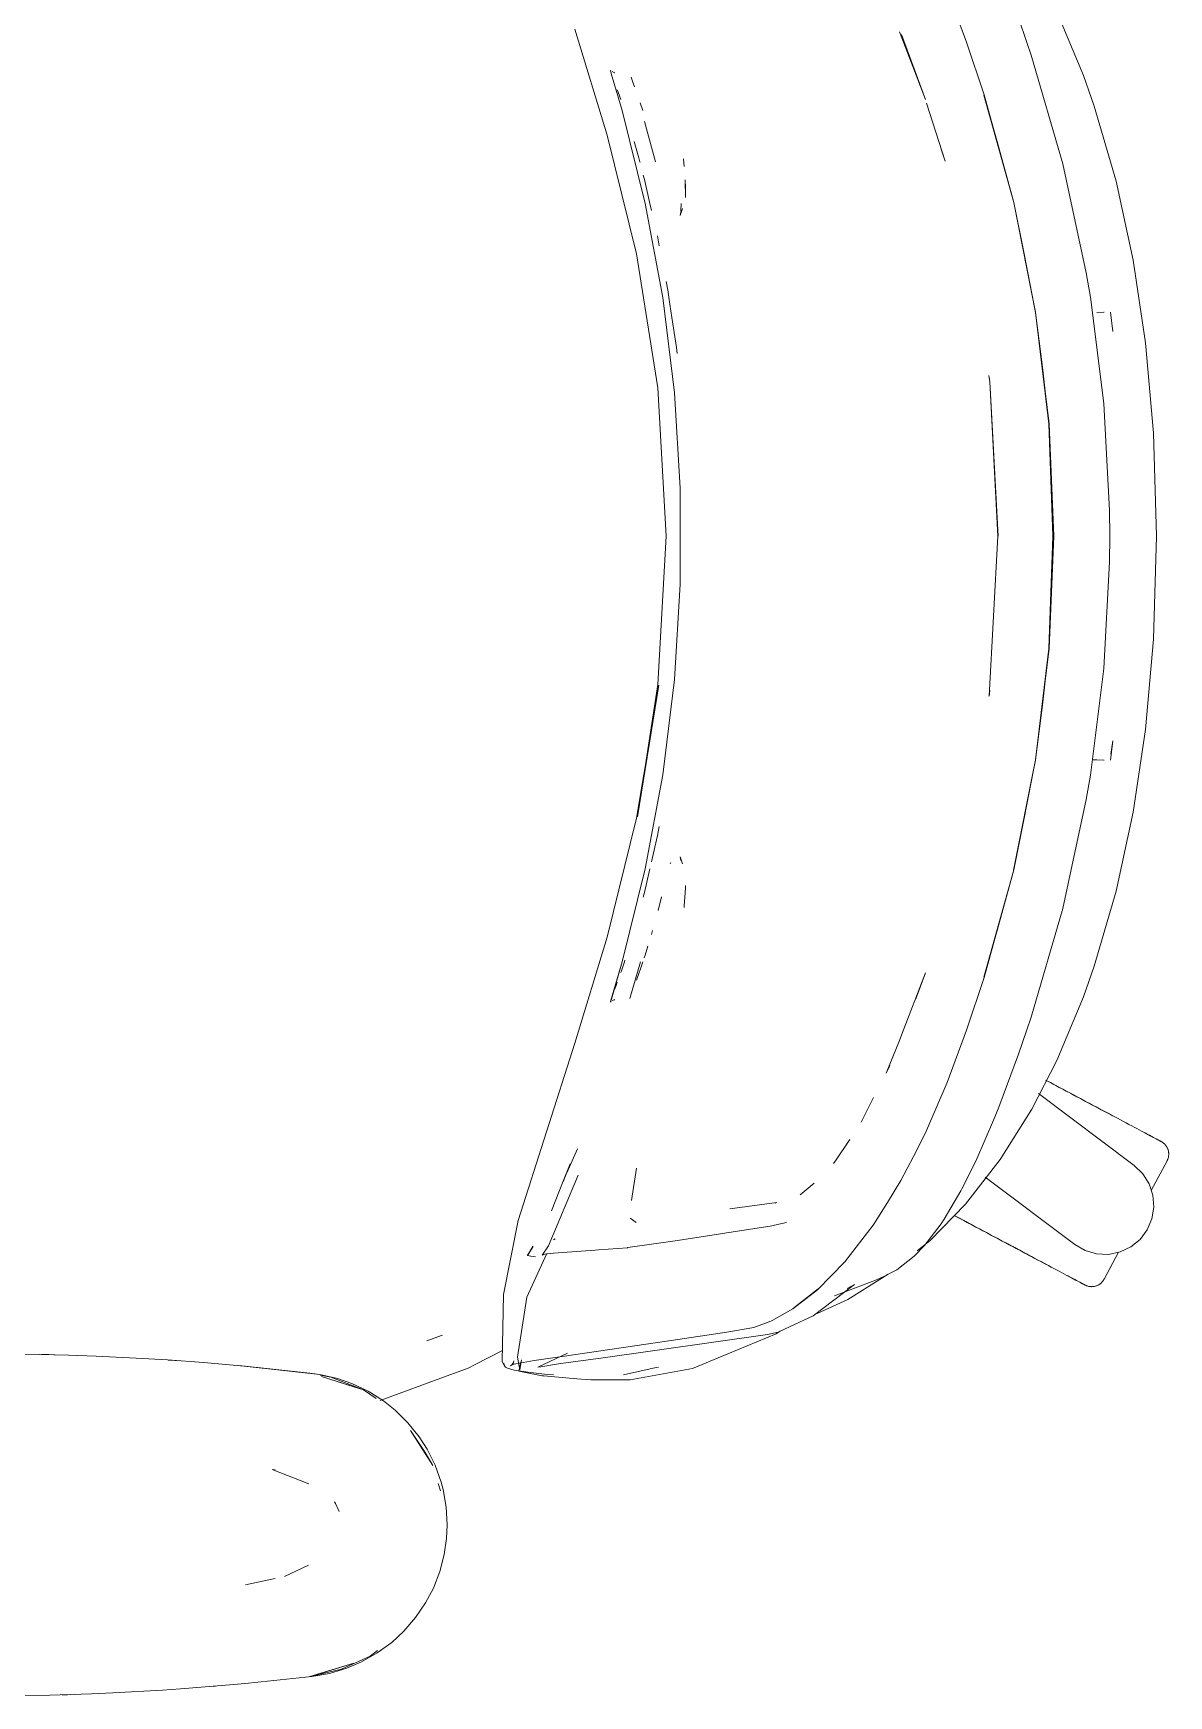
# Model space of a CAD drawing. Header units: millimetres. Extents: x 155927 to 326028, y -36033 to 97293.
# Drawn here: x 229115.2 to 229436.6, y 10091.7 to 10562.4 of the extents above; entities that cross this region are included whole.
import ezdxf

# ---------------------------------------------------------------- set-up
doc = ezdxf.new("R2010")
doc.units = ezdxf.units.MM
doc.header["$MEASUREMENT"] = 0
doc.layers.add('G-IMPT', color=8, linetype='CONTINUOUS', lineweight=9)
doc.layers.add('I-FURN', color=8, linetype='CONTINUOUS', lineweight=9)

msp = doc.modelspace()

# ---------------------------------------------------------------- linework, layer by layer
at = {"layer": 'G-IMPT'}
for p, q in [((229373.91, 10574.77), (229379.37, 10559.89)), ((229394.07, 10566.78), (229396.48, 10559.85)), ((229412.47, 10550.49), (229404.95, 10568.47)), ((229268.48, 10563.58), (229277.66, 10533.61)), ((229361.07, 10561.09), (229360.4, 10562.81)), ((229367.78, 10543.64), (229360.96, 10562.05)), ((229367.78, 10543.64), (229361.07, 10561.09)), ((229384.37, 10544.98), (229379.37, 10559.89)), ((229397.67, 10556.25), (229396.48, 10559.85)), ((229406.62, 10525.42), (229397.67, 10556.25)), ((229278.71, 10552.01), (229278.62, 10551.78)), ((229278.62, 10551.78), (229278.68, 10551.55)), ((229278.68, 10551.55), (229278.75, 10551.26)), ((229278.75, 10551.26), (229278.82, 10550.99)), ((229281.89, 10540.56), (229278.82, 10550.99)), ((229279.71, 10551.24), (229279.1, 10551.63)), ((229279.71, 10551.24), (229279.5, 10551.39)), ((229285.01, 10548.31), (229284.4, 10549.97)), ((229415.54, 10541.76), (229412.47, 10550.49)), ((229280.73, 10545.76), (229280.49, 10546.42)), ((229280.73, 10545.76), (229281.47, 10543.66)), ((229285.01, 10548.31), (229285.39, 10547.3)), ((229288.44, 10514.24), (229281.89, 10540.56)), ((229287.73, 10540.55), (229287, 10542.77)), ((229373.31, 10526.17), (229368.06, 10542.65)), ((229388.1, 10531.73), (229384.33, 10544.89)), ((229392.76, 10514.48), (229384.33, 10544.89)), ((229392.76, 10514.48), (229384.37, 10544.98)), ((229415.54, 10541.76), (229421.71, 10520.52)), ((229288.17, 10537.46), (229291.37, 10526.02)), ((229285.97, 10499.92), (229277.66, 10533.61)), ((229285.47, 10531.13), (229285.26, 10531.82)), ((229286.58, 10527.14), (229285.47, 10531.13)), ((229388.1, 10531.73), (229392.76, 10514.48)), ((229286.58, 10527.14), (229286.9, 10526)), ((229299.46, 10524.74), (229299.25, 10526.84)), ((229373.31, 10526.17), (229372.23, 10529.6)), ((229286.9, 10526), (229286.95, 10525.82)), ((229288.2, 10520.98), (229287.87, 10522.27)), ((229406.62, 10525.42), (229413.28, 10494.63)), ((229288.2, 10520.98), (229289.76, 10514.23)), ((229299.86, 10515.89), (229299.77, 10520.95)), ((229299.77, 10520.95), (229299.85, 10518.67)), ((229299.86, 10515.89), (229299.85, 10518.67)), ((229421.71, 10520.52), (229426.53, 10498.15)), ((229288.44, 10514.24), (229293.37, 10487.57)), ((229290.21, 10512.25), (229289.76, 10514.23)), ((229298.32, 10510.83), (229299.01, 10512.78)), ((229298.54, 10512.07), (229298.57, 10514.19)), ((229298.58, 10514.05), (229298.57, 10514.19)), ((229392.76, 10514.48), (229398.93, 10483.35)), ((229392.76, 10514.48), (229395.84, 10499.46)), ((229392.76, 10514.48), (229398.93, 10483.43)), ((229298.54, 10511.88), (229298.32, 10510.83)), ((229292.41, 10502.2), (229291.87, 10505.02)), ((229285.97, 10499.92), (229291.97, 10462.01)), ((229398.93, 10483.35), (229395.84, 10499.46)), ((229426.53, 10498.15), (229430.02, 10474.73)), ((229414.47, 10487.71), (229413.28, 10494.63)), ((229294.34, 10492.1), (229294.89, 10489.2)), ((229295.14, 10487.57), (229294.89, 10489.2)), ((229293.37, 10487.57), (229296.67, 10460.65)), ((229295.99, 10481.94), (229295.14, 10487.57)), ((229418.28, 10457.54), (229414.47, 10487.71)), ((229295.99, 10481.94), (229297.28, 10473.42)), ((229402.76, 10451.84), (229398.93, 10483.43)), ((229402.72, 10451.8), (229398.93, 10483.35)), ((229398.93, 10483.35), (229400.88, 10467.88)), ((229416.26, 10483.39), (229418.35, 10483.47)), ((229418.35, 10483.47), (229418.24, 10483.47)), ((229420.12, 10483.44), (229420.77, 10478.02)), ((229430.02, 10474.73), (229432.28, 10449.16)), ((229297.28, 10473.42), (229297.47, 10471.76)), ((229385.71, 10465.3), (229385.76, 10465.05)), ((229385.99, 10463.75), (229385.73, 10465.53)), ((229402.72, 10451.8), (229400.88, 10467.88)), ((229291.97, 10462.01), (229294.33, 10420.02)), ((229298.32, 10433.58), (229296.67, 10460.65)), ((229385.99, 10463.75), (229385.76, 10465.05)), ((229388.32, 10420.02), (229385.99, 10463.75)), ((229388.26, 10420.02), (229385.99, 10463.75)), ((229419.9, 10427.33), (229418.28, 10457.54)), ((229403.39, 10436.91), (229402.72, 10451.8)), ((229402.72, 10451.8), (229403.86, 10420.02)), ((229402.76, 10451.84), (229404.09, 10420.02)), ((229432.28, 10449.16), (229433.13, 10420.02)), ((229298.32, 10433.58), (229298.32, 10406.46)), ((229403.39, 10436.91), (229403.86, 10420.02)), ((229419.9, 10427.33), (229419.99, 10420.02)), ((229291.97, 10378.04), (229294.33, 10420.02)), ((229388.26, 10420.02), (229385.76, 10374.68)), ((229402.72, 10388.25), (229403.86, 10420.02)), ((229404.09, 10420.02), (229402.76, 10388.21)), ((229403.39, 10403.14), (229403.86, 10420.02)), ((229419.9, 10412.71), (229419.99, 10420.02)), ((229433.13, 10420.02), (229432.28, 10390.88)), ((229419.9, 10412.71), (229418.28, 10382.51)), ((229298.32, 10406.46), (229296.67, 10379.39)), ((229402.72, 10388.25), (229403.39, 10403.14)), ((229432.28, 10390.88), (229430.02, 10365.31)), ((229402.72, 10388.25), (229398.93, 10356.69)), ((229402.76, 10388.21), (229398.93, 10356.61)), ((229400.88, 10372.17), (229402.72, 10388.25)), ((229418.28, 10382.51), (229414.47, 10352.34)), ((229285.97, 10340.12), (229292.23, 10377.86)), ((229291.97, 10378.04), (229286.24, 10340.5)), ((229292.23, 10377.86), (229286.24, 10340.5)), ((229293.37, 10352.47), (229296.67, 10379.39)), ((229385.76, 10374.68), (229385.99, 10376.29)), ((229385.99, 10376.29), (229385.76, 10374.99)), ((229385.71, 10374.74), (229385.76, 10374.99)), ((229400.88, 10372.17), (229398.93, 10356.69)), ((229420.12, 10356.61), (229420.77, 10362.02)), ((229420.2, 10358.25), (229420.77, 10362.02)), ((229430.02, 10365.31), (229426.53, 10341.89)), ((229288.44, 10325.8), (229293.37, 10352.47)), ((229398.93, 10356.69), (229392.72, 10325.45)), ((229392.72, 10325.45), (229398.93, 10356.61)), ((229398.93, 10356.69), (229395.84, 10340.59)), ((229414.47, 10352.34), (229413.28, 10345.42)), ((229415.02, 10356.7), (229416.26, 10356.65)), ((229418.35, 10356.58), (229416.26, 10356.65)), ((229418.35, 10356.58), (229418.24, 10356.58)), ((229413.28, 10345.42), (229406.62, 10314.63)), ((229277.66, 10306.44), (229285.97, 10340.12)), ((229392.76, 10325.56), (229395.84, 10340.59)), ((229421.71, 10319.53), (229426.53, 10341.89)), ((229291.91, 10335.22), (229290.21, 10327.8)), ((229292.39, 10337.85), (229291.91, 10335.22)), ((229298.32, 10329.21), (229299.01, 10327.26)), ((229298.32, 10329.21), (229298.54, 10328.16)), ((229288.44, 10325.8), (229281.89, 10299.48)), ((229289.76, 10325.82), (229288.2, 10319.07)), ((229295.65, 10327.61), (229295.52, 10327.2)), ((229392.76, 10325.56), (229384.33, 10295.16)), ((229392.76, 10325.56), (229384.37, 10295.07)), ((229388.1, 10308.32), (229392.76, 10325.56)), ((229299.75, 10319.05), (229299.85, 10320.42)), ((229299.86, 10321.12), (229299.85, 10320.42)), ((229415.54, 10298.29), (229421.71, 10319.53)), ((229288.2, 10319.07), (229287.86, 10317.79)), ((229292.06, 10313.99), (229293.05, 10317.85)), ((229292.06, 10313.99), (229292.45, 10315.51)), ((229299.48, 10315.34), (229299.44, 10314.86)), ((229299.75, 10319.05), (229299.48, 10315.34)), ((229397.67, 10283.8), (229406.62, 10314.63)), ((229277.66, 10306.44), (229268.48, 10276.46)), ((229290.15, 10307.2), (229290.48, 10308.32)), ((229388.1, 10308.32), (229384.33, 10295.16)), ((229288.12, 10300.63), (229288.37, 10301.41)), ((229288.37, 10301.41), (229289.16, 10303.9)), ((229281.89, 10299.48), (229278.62, 10288.26)), ((229281.89, 10299.48), (229278.77, 10288.66)), ((229281.89, 10299.48), (229278.83, 10288.95)), ((229281.49, 10296.46), (229281.78, 10297.26)), ((229282.52, 10299.49), (229281.78, 10297.26)), ((229282.52, 10299.49), (229282.67, 10299.95)), ((229287.08, 10299.49), (229284.05, 10289.06)), ((229285.96, 10294.31), (229286.72, 10296.47)), ((229286.97, 10297.19), (229286.72, 10296.47)), ((229286.97, 10297.19), (229287.74, 10299.49)), ((229367.78, 10296.41), (229361.07, 10278.96)), ((229367.78, 10296.41), (229365.06, 10288.97)), ((229412.47, 10289.55), (229415.54, 10298.29)), ((229280.16, 10292.74), (229279.76, 10291.67)), ((229280.51, 10293.71), (229280.16, 10292.74)), ((229379.37, 10280.15), (229384.37, 10295.07)), ((229278.62, 10288.26), (229278.75, 10288.02)), ((229278.83, 10288.95), (229278.77, 10288.66)), ((229279.71, 10288.8), (229279.1, 10288.42)), ((229279.71, 10288.8), (229279.5, 10288.66)), ((229412.47, 10289.55), (229404.95, 10271.58)), ((229397.67, 10283.8), (229396.48, 10280.19)), ((229360.4, 10277.23), (229356.68, 10267.91)), ((229361.07, 10278.96), (229360.4, 10277.23)), ((229379.37, 10280.15), (229373.91, 10265.27)), ((229394.14, 10273.37), (229396.48, 10280.19)), ((229268.48, 10276.46), (229252.49, 10226.22)), ((229394.14, 10273.37), (229388.54, 10258.3)), ((229356.68, 10267.91), (229357.68, 10270.15)), ((229404.95, 10271.58), (229397.86, 10257.8)), ((229373.91, 10265.27), (229367.73, 10251.04)), ((229349.51, 10254.07), (229353.05, 10261.04)), ((229387.06, 10254.62), (229388.54, 10258.3)), ((229382.29, 10243.66), (229387.06, 10254.62)), ((229397.86, 10257.8), (229388.88, 10243.51)), ((229345.97, 10248.59), (229346.37, 10249.17)), ((229364.34, 10244.32), (229367.73, 10251.04)), ((229266.19, 10239.78), (229269.23, 10246.5)), ((229342.48, 10243.46), (229345.97, 10248.59)), ((229364.34, 10244.32), (229360.77, 10237.53)), ((229265.16, 10237.2), (229267.19, 10242.32)), ((229267.18, 10242.31), (229265.16, 10237.2)), ((229265.17, 10237.41), (229267.18, 10242.31)), ((229284.52, 10231.88), (229285.92, 10241.04)), ((229342.48, 10243.46), (229341.73, 10242.36)), ((229378.07, 10235.21), (229382.07, 10243.22)), ((229388.88, 10243.51), (229379.08, 10230.9)), ((229382.29, 10243.66), (229382.07, 10243.22)), ((229261.03, 10219.07), (229269.46, 10239.04)), ((229265.17, 10237.41), (229261.91, 10228.94)), ((229336.21, 10236.83), (229332.3, 10233.49)), ((229357.01, 10231.3), (229360.77, 10237.53)), ((229377.76, 10234.61), (229373.03, 10226.61)), ((229378.07, 10235.21), (229377.76, 10234.61)), ((229284.52, 10231.88), (229284.56, 10232.22)), ((229312.35, 10229.55), (229325.71, 10231.33)), ((229325.71, 10231.33), (229325.24, 10231.18)), ((229357.01, 10231.3), (229353.12, 10225.2)), ((229369.12, 10220.61), (229379.08, 10230.9)), ((229248.29, 10205.27), (229252.49, 10226.22)), ((229284.17, 10226.93), (229285.81, 10225.65)), ((229326.23, 10225.17), (229324.24, 10224.75)), ((229328.39, 10225.63), (229326.23, 10225.17)), ((229353.12, 10225.2), (229352.96, 10224.94)), ((229367.45, 10219.19), (229372.16, 10225.32)), ((229372.16, 10225.32), (229373.03, 10226.61)), ((229262.48, 10220.78), (229262.92, 10221.05)), ((229297.58, 10220.58), (229283.51, 10218.55)), ((229297.58, 10220.58), (229310.93, 10222.69)), ((229310.93, 10222.69), (229311.44, 10222.77)), ((229312.05, 10222.87), (229311.44, 10222.77)), ((229312.05, 10222.87), (229323.78, 10224.67)), ((229323.78, 10224.67), (229324.24, 10224.75)), ((229344.93, 10214.51), (229352.96, 10224.94)), ((229369.12, 10220.61), (229365.45, 10217.61)), ((229254.92, 10204.56), (229260.53, 10216.91)), ((229255.06, 10216.39), (229256.65, 10218.86)), ((229255.06, 10216.39), (229255.12, 10216.37)), ((229256.65, 10218.86), (229255.12, 10216.37)), ((229255.12, 10216.37), (229256.61, 10218.84)), ((229256, 10216.1), (229255.12, 10216.37)), ((229257.35, 10215.93), (229256, 10216.1)), ((229259.27, 10216.4), (229261.03, 10219.07)), ((229259.99, 10216.68), (229259.27, 10216.4)), ((229259.99, 10216.68), (229260, 10216.69)), ((229262.38, 10216.98), (229260, 10216.69)), ((229262.38, 10216.98), (229262.46, 10216.99)), ((229266.34, 10217.29), (229262.46, 10216.99)), ((229274.2, 10217.85), (229266.34, 10217.29)), ((229275.18, 10217.92), (229274.2, 10217.85)), ((229283.43, 10218.54), (229275.18, 10217.92)), ((229283.43, 10218.54), (229283.51, 10218.55)), ((229359.69, 10212.3), (229364.55, 10216.17)), ((229364.55, 10216.17), (229367.45, 10219.19)), ((229344.93, 10214.51), (229337.2, 10206.61)), ((229345.75, 10203.87), (229357.2, 10211)), ((229358.55, 10211.69), (229356.12, 10210.52)), ((229359.69, 10212.3), (229358.55, 10211.69)), ((229330.23, 10201.19), (229337.2, 10206.61)), ((229337.41, 10206.91), (229330.46, 10201.52)), ((229337.41, 10206.91), (229333.83, 10204.1)), ((229347.64, 10208.16), (229335.93, 10199.22)), ((229341.98, 10204.93), (229353.89, 10209.44)), ((229347.64, 10208.16), (229345.6, 10207)), ((229356.12, 10210.52), (229353.89, 10209.44)), ((229248.29, 10205.27), (229247.91, 10186.28)), ((229254.92, 10204.56), (229252.21, 10187.52)), ((229330.46, 10201.52), (229333.83, 10204.1)), ((229337.12, 10199.89), (229345.75, 10203.87)), ((229319.19, 10195.93), (229323.98, 10197.69)), ((229324.4, 10197.9), (229323.98, 10197.69)), ((229330.23, 10201.19), (229324.4, 10197.9)), ((229329.41, 10196.19), (229335.93, 10199.22)), ((229231.03, 10193.81), (229226.57, 10192.17)), ((229226.57, 10192.17), (229230.45, 10193.55)), ((229231.03, 10193.81), (229230.45, 10193.55)), ((229264.87, 10187.69), (229295.75, 10192.24)), ((229275.84, 10187.3), (229323.05, 10193.97)), ((229295.75, 10192.24), (229311.51, 10194.63)), ((229325.49, 10194.13), (229309.04, 10187.33)), ((229319.19, 10195.93), (229311.51, 10194.63)), ((229323.05, 10193.97), (229326.05, 10194.62)), ((229326.66, 10194.9), (229325.49, 10194.13)), ((229329.41, 10196.19), (229326.05, 10194.62)), ((229112.81, 10188.43), (229125.11, 10188.13)), ((229119.59, 10188.29), (229117.51, 10188.29)), ((229121.24, 10188.21), (229119.59, 10188.29)), ((229132.99, 10187.84), (229125.11, 10188.13)), ((229132.99, 10187.84), (229144.3, 10187.3)), ((229247.97, 10189.47), (229240.07, 10185.33)), ((229252.89, 10183.94), (229252.21, 10187.52)), ((229257.02, 10186.57), (229264.87, 10187.69)), ((229257.99, 10184.67), (229266.4, 10188.66)), ((229153.17, 10186.74), (229144.3, 10187.3)), ((229153.17, 10186.74), (229163.46, 10186.01)), ((229155.21, 10186.6), (229153.31, 10186.69)), ((229155.21, 10186.6), (229156.63, 10186.47)), ((229174.86, 10185.02), (229163.46, 10186.01)), ((229196.29, 10182.67), (229173.34, 10185.13)), ((229173.34, 10185.13), (229193.48, 10183.01)), ((229196.29, 10182.67), (229174.86, 10185.02)), ((229196.29, 10182.67), (229193.48, 10183.01)), ((229232.34, 10182.21), (229238.31, 10184.4)), ((229240.07, 10185.33), (229238.31, 10184.4)), ((229247.91, 10186.28), (229248.51, 10185.24)), ((229248.39, 10185.87), (229248.51, 10185.24)), ((229248.39, 10185.87), (229248.49, 10185.32)), ((229248.51, 10185.24), (229248.49, 10185.32)), ((229248.89, 10184.75), (229248.51, 10185.24)), ((229249.43, 10184.43), (229248.89, 10184.75)), ((229249.43, 10184.43), (229251.29, 10183.88)), ((229251.37, 10185.63), (229250.28, 10185.08)), ((229250.78, 10185.47), (229250.28, 10185.08)), ((229250.75, 10185.47), (229257.02, 10186.57)), ((229251.37, 10185.63), (229250.75, 10185.47)), ((229250.78, 10185.47), (229251.1, 10186.01)), ((229251.18, 10186.51), (229251.1, 10186.01)), ((229254.57, 10183.34), (229251.29, 10183.88)), ((229253.38, 10186.81), (229252.66, 10183.53)), ((229254.98, 10183.08), (229252.66, 10183.53)), ((229253.38, 10186.81), (229252.89, 10183.94)), ((229254.57, 10183.34), (229255.18, 10183.27)), ((229259.23, 10182.27), (229254.98, 10183.08)), ((229255.18, 10183.27), (229259.87, 10182.75)), ((229257.99, 10184.67), (229258.86, 10184.81)), ((229263.88, 10185.64), (229258.86, 10184.81)), ((229259.87, 10182.75), (229262.46, 10182.54)), ((229263.88, 10185.64), (229265.17, 10185.86)), ((229275.84, 10187.3), (229265.17, 10185.86)), ((229282.25, 10182.52), (229291.56, 10184.57)), ((229284.12, 10181.11), (229301.81, 10184.35)), ((229291.56, 10184.57), (229292.13, 10184.72)), ((229301.81, 10184.35), (229305.67, 10185.94)), ((229309.04, 10187.33), (229305.67, 10185.94)), ((229196.29, 10182.67), (229201.25, 10181.52)), ((229196.37, 10182.46), (229199.42, 10181.88)), ((229208.64, 10178.27), (229196.79, 10182.09)), ((229205.94, 10179.17), (229196.79, 10182.09)), ((229199.42, 10181.88), (229208.64, 10178.27)), ((229205.39, 10180.07), (229201.25, 10181.52)), ((229209.97, 10177.88), (229205.39, 10180.07)), ((229208.64, 10178.27), (229205.94, 10179.17)), ((229208.64, 10178.27), (229212.22, 10175.85)), ((229213.4, 10175.27), (229232.34, 10182.21)), ((229259.7, 10182.23), (229259.23, 10182.27)), ((229259.7, 10182.23), (229269.02, 10181.43)), ((229269.02, 10181.43), (229272.98, 10181.08)), ((229277.15, 10181.09), (229272.98, 10181.08)), ((229284.12, 10181.11), (229277.15, 10181.09)), ((229209.97, 10177.88), (229214.29, 10175.15)), ((229217.6, 10172.53), (229214.29, 10175.15)), ((229221.21, 10168.98), (229217.6, 10172.53)), ((229221.21, 10168.98), (229224.39, 10165)), ((229228.25, 10156.85), (229221.93, 10166.8)), ((229226.09, 10160.53), (229221.93, 10166.8)), ((229226.66, 10161.45), (229224.39, 10165)), ((229228.25, 10156.85), (229226.09, 10160.53)), ((229228.9, 10156.95), (229226.66, 10161.45)), ((229182.77, 10155.77), (229183.62, 10155.6)), ((229182.77, 10155.77), (229193.2, 10151.63)), ((229228.9, 10156.95), (229230.61, 10152.17)), ((229229.81, 10151.73), (229230.43, 10149.71)), ((229231.18, 10150.04), (229230.61, 10152.17)), ((229232.06, 10145.09), (229231.18, 10150.04)), ((229200.72, 10146.1), (229200.43, 10146.55)), ((229201.74, 10143.88), (229200.72, 10146.1)), ((229232.35, 10140.05), (229232.06, 10145.09)), ((229231.53, 10131.69), (229232.18, 10136.21)), ((229232.35, 10140.05), (229232.18, 10136.21)), ((229231.53, 10131.69), (229230.27, 10126.83)), ((229193.11, 10128.68), (229186.32, 10125.41)), ((229228.44, 10122.12), (229230.27, 10126.83)), ((229175.27, 10123.07), (229182.71, 10124.65)), ((229183.62, 10124.89), (229182.71, 10124.65)), ((229226.25, 10117.95), (229228.44, 10122.12)), ((229226.25, 10117.95), (229223.42, 10113.78)), ((229223.42, 10113.78), (229220.1, 10109.95)), ((229216.66, 10106.78), (229220.1, 10109.95)), ((229202.44, 10099.15), (229210.51, 10102.88)), ((229208.13, 10101.27), (229212.57, 10103.79)), ((229212.62, 10104.48), (229210.51, 10102.88)), ((229216.66, 10106.78), (229212.57, 10103.79)), ((229193.48, 10097.1), (229205.94, 10100.93)), ((229193.48, 10097.1), (229196.79, 10098.02)), ((229202.44, 10099.15), (229194.04, 10097.23)), ((229205.94, 10100.93), (229196.79, 10098.02)), ((229203.9, 10099.46), (229199.03, 10098)), ((229208.13, 10101.27), (229203.9, 10099.46)), ((229156.88, 10093.6), (229151.79, 10093.28)), ((229156.88, 10093.6), (229171.93, 10094.85)), ((229165.06, 10094.26), (229166.74, 10094.42)), ((229171.93, 10094.85), (229176.06, 10095.2)), ((229176.06, 10095.2), (229193.99, 10097.1)), ((229193.99, 10097.1), (229199.03, 10098)), ((229111.45, 10091.66), (229119.87, 10091.83)), ((229131.63, 10092.21), (229119.87, 10091.83)), ((229124.81, 10091.96), (229123.31, 10091.95)), ((229126.74, 10092.07), (229124.81, 10091.96)), ((229131.63, 10092.21), (229137.65, 10092.47)), ((229151.79, 10093.28), (229137.65, 10092.47))]:
    msp.add_line(p, q, dxfattribs=at)
at = {"layer": 'I-FURN'}
for p, q in [((229402.67, 10265.51), (229401.71, 10266.02)), ((229402.15, 10265.79), (229403.12, 10265.27)), ((229403.65, 10264.99), (229402.67, 10265.51)), ((229403.12, 10265.27), (229404.1, 10264.75)), ((229404.63, 10264.47), (229403.65, 10264.99)), ((229404.1, 10264.75), (229405.09, 10264.23)), ((229405.62, 10263.94), (229404.63, 10264.47)), ((229405.09, 10264.23), (229406.08, 10263.7)), ((229406.62, 10263.41), (229405.62, 10263.94)), ((229406.08, 10263.7), (229407.08, 10263.17)), ((229407.62, 10262.88), (229406.62, 10263.41)), ((229407.08, 10263.17), (229408.08, 10262.64)), ((229408.63, 10262.35), (229407.62, 10262.88)), ((229399.78, 10262.17), (229426.85, 10241.77)), ((229408.08, 10262.64), (229409.09, 10262.1)), ((229409.63, 10261.81), (229408.63, 10262.35)), ((229409.09, 10262.1), (229410.09, 10261.57)), ((229410.64, 10261.28), (229409.63, 10261.81)), ((229410.09, 10261.57), (229411.1, 10261.03)), ((229411.64, 10260.75), (229410.64, 10261.28)), ((229411.1, 10261.03), (229412.1, 10260.5)), ((229412.64, 10260.21), (229411.64, 10260.75)), ((229412.1, 10260.5), (229413.1, 10259.97)), ((229413.63, 10259.69), (229412.64, 10260.21)), ((229413.1, 10259.97), (229414.09, 10259.44)), ((229414.62, 10259.16), (229413.63, 10259.69)), ((229414.09, 10259.44), (229415.07, 10258.92)), ((229415.6, 10258.64), (229414.62, 10259.16)), ((229415.07, 10258.92), (229416.05, 10258.4)), ((229416.57, 10258.13), (229415.6, 10258.64)), ((229416.05, 10258.4), (229417.01, 10257.89)), ((229417.52, 10257.62), (229416.57, 10258.13)), ((229417.01, 10257.89), (229417.96, 10257.38)), ((229418.47, 10257.11), (229417.52, 10257.62)), ((229417.96, 10257.38), (229418.9, 10256.89)), ((229419.4, 10256.62), (229418.47, 10257.11)), ((229418.9, 10256.89), (229419.82, 10256.4)), ((229420.31, 10256.13), (229419.4, 10256.62)), ((229419.82, 10256.4), (229420.73, 10255.91)), ((229421.21, 10255.66), (229420.31, 10256.13)), ((229422.09, 10255.19), (229421.21, 10255.66)), ((229422.94, 10254.74), (229422.09, 10255.19)), ((229423.78, 10254.29), (229422.94, 10254.74)), ((229424.59, 10253.86), (229423.78, 10254.29)), ((229425.38, 10253.44), (229424.59, 10253.86)), ((229426.14, 10253.04), (229425.38, 10253.44)), ((229426.87, 10252.65), (229426.14, 10253.04)), ((229427.58, 10252.27), (229426.87, 10252.65)), ((229428.26, 10251.91), (229427.58, 10252.27)), ((229428.91, 10251.56), (229428.26, 10251.91)), ((229429.52, 10251.24), (229428.91, 10251.56)), ((229430.11, 10250.93), (229429.52, 10251.24)), ((229429.8, 10251.09), (229430.36, 10250.79)), ((229430.66, 10250.63), (229430.11, 10250.93)), ((229430.36, 10250.79), (229430.9, 10250.5)), ((229431.18, 10250.36), (229430.66, 10250.63)), ((229430.9, 10250.5), (229431.4, 10250.24)), ((229431.66, 10250.1), (229431.18, 10250.36)), ((229431.4, 10250.24), (229431.87, 10249.99)), ((229432.1, 10249.87), (229431.66, 10250.1)), ((229431.87, 10249.99), (229432.3, 10249.76)), ((229432.51, 10249.65), (229432.1, 10249.87)), ((229432.3, 10249.76), (229432.69, 10249.55)), ((229432.89, 10249.45), (229432.51, 10249.65)), ((229432.69, 10249.55), (229433.05, 10249.36)), ((229433.22, 10249.27), (229432.89, 10249.45)), ((229433.05, 10249.36), (229433.36, 10249.2)), ((229433.52, 10249.11), (229433.22, 10249.27)), ((229433.36, 10249.2), (229433.64, 10249.05)), ((229433.78, 10248.98), (229433.52, 10249.11)), ((229433.64, 10249.05), (229433.88, 10248.92)), ((229434, 10248.86), (229433.78, 10248.98)), ((229433.88, 10248.92), (229434.08, 10248.81)), ((229434.18, 10248.76), (229434, 10248.86)), ((229434.08, 10248.81), (229434.25, 10248.73)), ((229434.32, 10248.69), (229434.18, 10248.76)), ((229434.25, 10248.73), (229434.37, 10248.66)), ((229434.42, 10248.63), (229434.32, 10248.69)), ((229434.37, 10248.66), (229434.45, 10248.62)), ((229434.48, 10248.6), (229434.42, 10248.63)), ((229434.45, 10248.62), (229434.49, 10248.6)), ((229434.5, 10248.59), (229434.48, 10248.6)), ((229434.49, 10248.6), (229434.5, 10248.59)), ((229434.5, 10248.59), (229434.64, 10248.51)), ((229434.64, 10248.51), (229434.78, 10248.43)), ((229434.78, 10248.43), (229434.91, 10248.34)), ((229434.91, 10248.34), (229435.04, 10248.25)), ((229435.04, 10248.25), (229435.17, 10248.15)), ((229435.17, 10248.15), (229435.29, 10248.04)), ((229435.29, 10248.04), (229435.41, 10247.93)), ((229435.41, 10247.93), (229435.52, 10247.82)), ((229435.52, 10247.82), (229435.63, 10247.7)), ((229435.63, 10247.7), (229435.73, 10247.57)), ((229435.73, 10247.57), (229435.83, 10247.45)), ((229435.83, 10247.45), (229435.93, 10247.32)), ((229435.93, 10247.32), (229436.02, 10247.18)), ((229436.02, 10247.18), (229436.1, 10247.04)), ((229436.1, 10247.04), (229436.18, 10246.9)), ((229436.18, 10246.9), (229436.25, 10246.76)), ((229436.25, 10246.76), (229436.31, 10246.61)), ((229436.31, 10246.61), (229436.37, 10246.46)), ((229436.37, 10246.46), (229436.43, 10246.31)), ((229436.43, 10246.31), (229436.48, 10246.16)), ((229436.48, 10246.16), (229436.52, 10246)), ((229436.52, 10244.08), (229436.48, 10243.93)), ((229436.52, 10246), (229436.55, 10245.84)), ((229436.56, 10244.24), (229436.52, 10244.08)), ((229436.55, 10245.84), (229436.58, 10245.68)), ((229436.59, 10244.4), (229436.56, 10244.24)), ((229436.58, 10245.68), (229436.61, 10245.52)), ((229436.61, 10244.56), (229436.59, 10244.4)), ((229436.61, 10245.52), (229436.62, 10245.36)), ((229436.62, 10244.72), (229436.61, 10244.56)), ((229436.62, 10245.36), (229436.63, 10245.2)), ((229436.63, 10244.88), (229436.62, 10244.72)), ((229436.63, 10245.2), (229436.64, 10245.04)), ((229436.64, 10245.04), (229436.63, 10244.88)), ((229426.85, 10241.77), (229429.28, 10239.43)), ((229429.28, 10239.43), (229431.08, 10236.58)), ((229431.69, 10234.73), (229436.16, 10243.14)), ((229436.18, 10243.18), (229436.16, 10243.14)), ((229436.26, 10243.32), (229436.18, 10243.18)), ((229436.32, 10243.47), (229436.26, 10243.32)), ((229436.38, 10243.62), (229436.32, 10243.47)), ((229436.43, 10243.77), (229436.38, 10243.62)), ((229436.48, 10243.93), (229436.43, 10243.77)), ((229410.01, 10219.42), (229384.69, 10238.5)), ((229431.08, 10236.58), (229432.14, 10233.38)), ((229432.41, 10230.02), (229431.86, 10226.69)), ((229432.14, 10233.38), (229432.41, 10230.02)), ((229375.92, 10227.64), (229376.81, 10227.17)), ((229377.3, 10226.9), (229376.4, 10227.39)), ((229376.81, 10227.17), (229377.73, 10226.68)), ((229378.23, 10226.41), (229377.3, 10226.9)), ((229377.73, 10226.68), (229378.66, 10226.19)), ((229379.16, 10225.92), (229378.23, 10226.41)), ((229378.66, 10226.19), (229379.6, 10225.68)), ((229380.12, 10225.41), (229379.16, 10225.92)), ((229379.6, 10225.68), (229380.56, 10225.17)), ((229381.08, 10224.9), (229380.12, 10225.41)), ((229380.56, 10225.17), (229381.53, 10224.66)), ((229431.86, 10226.69), (229430.54, 10223.58)), ((229382.05, 10224.38), (229381.08, 10224.9)), ((229381.53, 10224.66), (229382.51, 10224.14)), ((229383.04, 10223.86), (229382.05, 10224.38)), ((229382.51, 10224.14), (229383.49, 10223.61)), ((229384.03, 10223.33), (229383.04, 10223.86)), ((229383.49, 10223.61), (229384.49, 10223.09)), ((229385.03, 10222.8), (229384.03, 10223.33)), ((229384.49, 10223.09), (229385.49, 10222.55)), ((229386.03, 10222.27), (229385.03, 10222.8)), ((229385.49, 10222.55), (229386.49, 10222.02)), ((229387.03, 10221.73), (229386.03, 10222.27)), ((229386.49, 10222.02), (229387.49, 10221.49)), ((229388.04, 10221.2), (229387.03, 10221.73)), ((229387.49, 10221.49), (229388.5, 10220.95)), ((229389.04, 10220.66), (229388.04, 10221.2)), ((229388.5, 10220.95), (229389.5, 10220.42)), ((229390.04, 10220.13), (229389.04, 10220.66)), ((229389.5, 10220.42), (229390.5, 10219.89)), ((229428.51, 10220.89), (229425.89, 10218.76)), ((229430.54, 10223.58), (229428.51, 10220.89)), ((229391.04, 10219.6), (229390.04, 10220.13)), ((229390.5, 10219.89), (229391.5, 10219.36)), ((229392.04, 10219.07), (229391.04, 10219.6)), ((229391.5, 10219.36), (229392.49, 10218.83)), ((229393.02, 10218.55), (229392.04, 10219.07)), ((229392.49, 10218.83), (229393.48, 10218.31)), ((229394, 10218.03), (229393.02, 10218.55)), ((229393.48, 10218.31), (229394.45, 10217.79)), ((229394.97, 10217.51), (229394, 10218.03)), ((229394.45, 10217.79), (229395.41, 10217.27)), ((229395.93, 10217), (229394.97, 10217.51)), ((229395.41, 10217.27), (229396.37, 10216.77)), ((229396.87, 10216.5), (229395.93, 10217)), ((229396.37, 10216.77), (229397.3, 10216.27)), ((229397.8, 10216), (229396.87, 10216.5)), ((229397.3, 10216.27), (229398.23, 10215.78)), ((229398.72, 10215.52), (229397.8, 10216)), ((229398.23, 10215.78), (229399.13, 10215.3)), ((229412.93, 10217.73), (229410.01, 10219.42)), ((229416.17, 10216.79), (229412.93, 10217.73)), ((229419.54, 10216.65), (229416.17, 10216.79)), ((229418.35, 10209.64), (229422.38, 10217.23)), ((229422.84, 10217.32), (229419.54, 10216.65)), ((229425.89, 10218.76), (229422.84, 10217.32)), ((229399.61, 10215.04), (229398.72, 10215.52)), ((229399.13, 10215.3), (229400.02, 10214.83)), ((229400.49, 10214.58), (229399.61, 10215.04)), ((229400.02, 10214.83), (229400.89, 10214.37)), ((229401.35, 10214.12), (229400.49, 10214.58)), ((229400.89, 10214.37), (229401.73, 10213.91)), ((229402.18, 10213.68), (229401.35, 10214.12)), ((229401.73, 10213.91), (229402.56, 10213.48)), ((229402.56, 10213.48), (229403.36, 10213.05)), ((229403.36, 10213.05), (229404.13, 10212.64)), ((229404.13, 10212.64), (229404.88, 10212.24)), ((229404.88, 10212.24), (229405.61, 10211.86)), ((229405.61, 10211.86), (229406.3, 10211.49)), ((229406.3, 10211.49), (229406.97, 10211.13)), ((229406.97, 10211.13), (229407.6, 10210.8)), ((229407.6, 10210.8), (229408.2, 10210.48)), ((229408.51, 10210.31), (229407.93, 10210.62)), ((229408.2, 10210.48), (229408.77, 10210.17)), ((229409.06, 10210.02), (229408.51, 10210.31)), ((229408.77, 10210.17), (229409.3, 10209.89)), ((229409.58, 10209.74), (229409.06, 10210.02)), ((229409.3, 10209.89), (229409.81, 10209.62)), ((229410.06, 10209.49), (229409.58, 10209.74)), ((229409.81, 10209.62), (229410.27, 10209.38)), ((229410.51, 10209.25), (229410.06, 10209.49)), ((229410.27, 10209.38), (229410.7, 10209.15)), ((229410.92, 10209.03), (229410.51, 10209.25)), ((229410.7, 10209.15), (229411.09, 10208.94)), ((229411.29, 10208.83), (229410.92, 10209.03)), ((229411.09, 10208.94), (229411.45, 10208.75)), ((229411.63, 10208.65), (229411.29, 10208.83)), ((229411.45, 10208.75), (229411.77, 10208.58)), ((229411.92, 10208.5), (229411.63, 10208.65)), ((229411.77, 10208.58), (229412.05, 10208.43)), ((229412.18, 10208.36), (229411.92, 10208.5)), ((229412.05, 10208.43), (229412.29, 10208.3)), ((229412.4, 10208.24), (229412.18, 10208.36)), ((229412.29, 10208.3), (229412.49, 10208.2)), ((229412.58, 10208.15), (229412.4, 10208.24)), ((229412.49, 10208.2), (229412.65, 10208.11)), ((229412.72, 10208.07), (229412.58, 10208.15)), ((229412.65, 10208.11), (229412.77, 10208.05)), ((229412.82, 10208.02), (229412.72, 10208.07)), ((229412.77, 10208.05), (229412.85, 10208)), ((229412.88, 10207.99), (229412.82, 10208.02)), ((229412.85, 10208), (229412.9, 10207.98)), ((229412.9, 10207.98), (229412.88, 10207.99)), ((229412.94, 10207.96), (229412.9, 10207.98)), ((229412.9, 10207.98), (229412.9, 10207.98)), ((229413.09, 10207.88), (229412.94, 10207.96)), ((229413.23, 10207.82), (229413.09, 10207.88)), ((229413.38, 10207.76), (229413.23, 10207.82)), ((229413.53, 10207.71), (229413.38, 10207.76)), ((229413.69, 10207.66), (229413.53, 10207.71)), ((229413.84, 10207.62), (229413.69, 10207.66)), ((229414, 10207.58), (229413.84, 10207.62)), ((229414.16, 10207.55), (229414, 10207.58)), ((229414.32, 10207.53), (229414.16, 10207.55)), ((229414.48, 10207.52), (229414.32, 10207.53)), ((229414.64, 10207.51), (229414.48, 10207.52)), ((229414.8, 10207.5), (229414.64, 10207.51)), ((229414.96, 10207.51), (229414.8, 10207.5)), ((229415.12, 10207.52), (229414.96, 10207.51)), ((229415.29, 10207.53), (229415.12, 10207.52)), ((229415.44, 10207.56), (229415.29, 10207.53)), ((229415.6, 10207.59), (229415.44, 10207.56)), ((229415.76, 10207.62), (229415.6, 10207.59)), ((229415.92, 10207.66), (229415.76, 10207.62)), ((229416.07, 10207.71), (229415.92, 10207.66)), ((229416.22, 10207.77), (229416.07, 10207.71)), ((229416.37, 10207.83), (229416.22, 10207.77)), ((229416.52, 10207.89), (229416.37, 10207.83)), ((229416.66, 10207.96), (229416.52, 10207.89)), ((229416.8, 10208.04), (229416.66, 10207.96)), ((229416.94, 10208.12), (229416.8, 10208.04)), ((229417.08, 10208.21), (229416.94, 10208.12)), ((229417.21, 10208.31), (229417.08, 10208.21)), ((229417.33, 10208.41), (229417.21, 10208.31)), ((229417.46, 10208.51), (229417.33, 10208.41)), ((229417.58, 10208.62), (229417.46, 10208.51)), ((229417.69, 10208.73), (229417.58, 10208.62)), ((229417.8, 10208.85), (229417.69, 10208.73)), ((229417.91, 10208.97), (229417.8, 10208.85)), ((229418.01, 10209.1), (229417.91, 10208.97)), ((229418.1, 10209.23), (229418.01, 10209.1)), ((229418.19, 10209.36), (229418.1, 10209.23)), ((229418.27, 10209.5), (229418.19, 10209.36)), ((229418.35, 10209.64), (229418.27, 10209.5))]:
    msp.add_line(p, q, dxfattribs=at)

doc.saveas('drawing.dxf')
